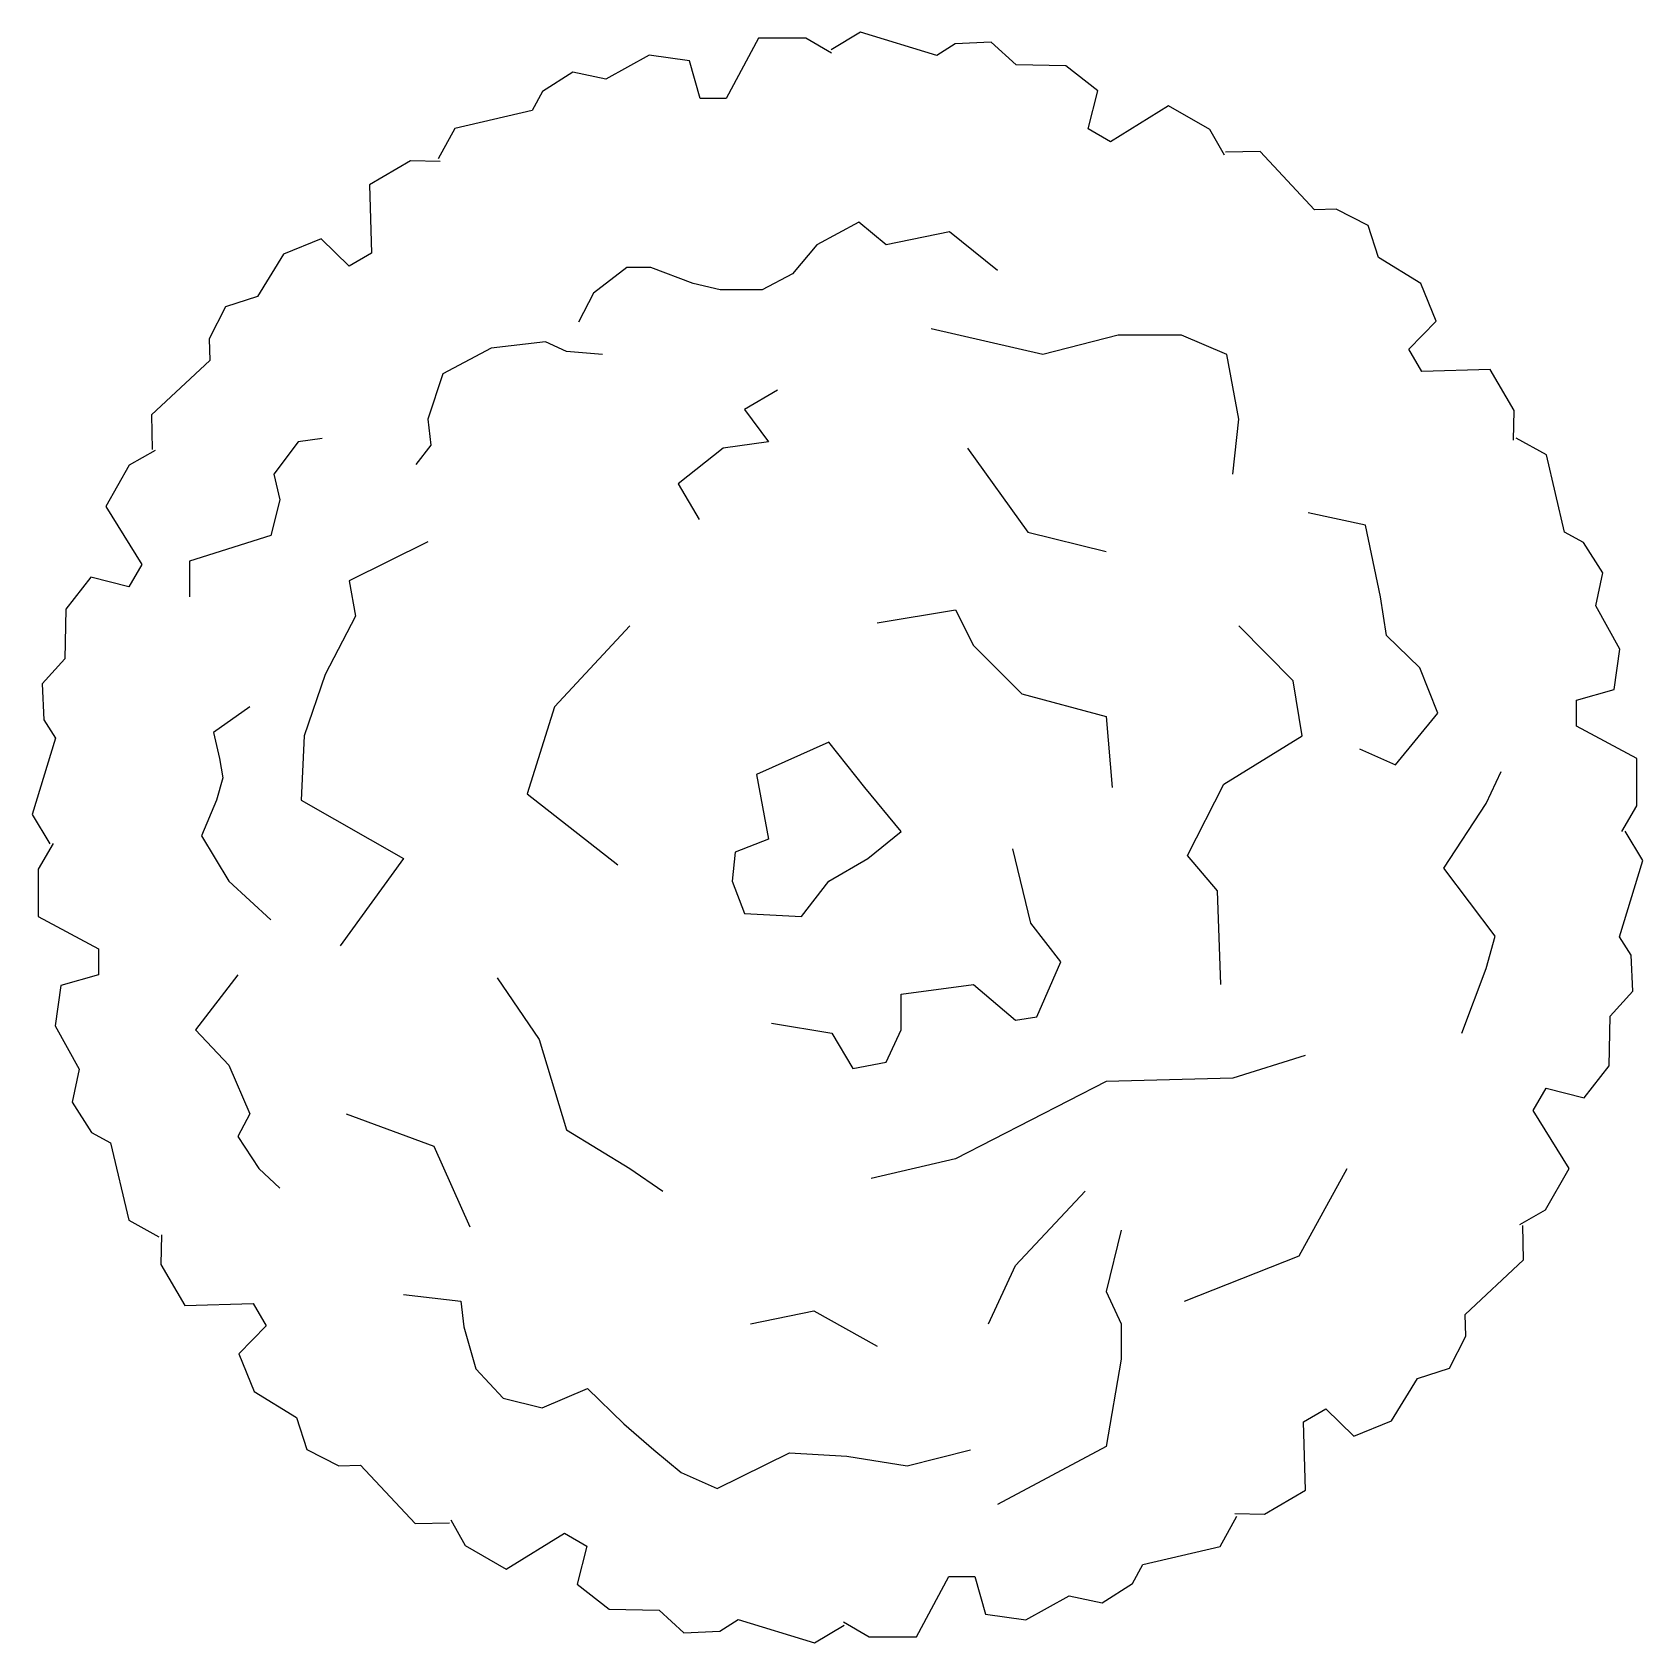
# Model space of a CAD drawing. Extents: x 375.08 to 376.3, y 86.96 to 88.19.
import ezdxf

# ---------------------------------------------------------------- set-up
doc = ezdxf.new("R2010")
doc.units = 0
doc.header["$LTSCALE"] = 0.5
doc.layers.get('0').update_dxf_attribs({"linetype": 'CONTINUOUS'})

msp = doc.modelspace()

# ---------------------------------------------------------------- linework, layer by layer
for p, q in [((375.7067, 88.1928), (375.6843, 88.1793)), ((375.7649, 88.1751), (375.7067, 88.1928)), ((375.6289, 88.1882), (375.6043, 88.1422)), ((375.6652, 88.1883), (375.6289, 88.1882)), ((375.6846, 88.1767), (375.6652, 88.1883)), ((375.7789, 88.1839), (375.7649, 88.1751)), ((375.8064, 88.1851), (375.7789, 88.1839)), ((375.8254, 88.1679), (375.8064, 88.1851)), ((375.5457, 88.1753), (375.5125, 88.157)), ((375.5764, 88.1709), (375.5457, 88.1753)), ((375.5845, 88.1422), (375.5764, 88.1709)), ((375.8633, 88.1671), (375.8254, 88.1679)), ((375.8877, 88.148), (375.8633, 88.1671)), ((375.4874, 88.1624), (375.4642, 88.1476)), ((375.5125, 88.157), (375.4874, 88.1624)), ((375.4642, 88.1476), (375.4564, 88.133)), ((375.6043, 88.1422), (375.5845, 88.1422)), ((375.8804, 88.1191), (375.8877, 88.148)), ((375.4564, 88.133), (375.3973, 88.1192)), ((375.9418, 88.1367), (375.8975, 88.1092)), ((375.9733, 88.1186), (375.9418, 88.1367)), ((375.3973, 88.1192), (375.3846, 88.0963)), ((375.8975, 88.1092), (375.8804, 88.1191)), ((375.9843, 88.0989), (375.9733, 88.1186)), ((375.3635, 88.0946), (375.3322, 88.0764)), ((375.3861, 88.0942), (375.3635, 88.0946)), ((376.0115, 88.1017), (375.9853, 88.1013)), ((376.053, 88.0574), (376.0115, 88.1017)), ((375.3322, 88.0764), (375.3338, 88.0242)), ((376.0696, 88.0579), (376.053, 88.0574)), ((376.0939, 88.0453), (376.0696, 88.0579)), ((375.7056, 88.0479), (375.6734, 88.0307)), ((375.7056, 88.0479), (375.7056, 88.0479)), ((375.7263, 88.0307), (375.7056, 88.0479)), ((376.1018, 88.0209), (376.0939, 88.0453)), ((375.2953, 88.0351), (375.2666, 88.0235)), ((375.3167, 88.0144), (375.2953, 88.0351)), ((375.6734, 88.0307), (375.655, 88.0085)), ((375.7746, 88.0406), (375.7263, 88.0307)), ((375.8114, 88.011), (375.7746, 88.0406)), ((375.2666, 88.0235), (375.2469, 87.9911)), ((375.3338, 88.0242), (375.3167, 88.0144)), ((376.1342, 88.0012), (376.1018, 88.0209)), ((375.5285, 88.0134), (375.5032, 87.9937)), ((375.5469, 88.0134), (375.5285, 88.0134)), ((375.5791, 88.0011), (375.5469, 88.0134)), ((375.655, 88.0085), (375.6319, 87.9962)), ((375.5032, 87.9937), (375.4917, 87.9716)), ((375.5997, 87.9962), (375.5791, 88.0011)), ((375.6319, 87.9962), (375.5997, 87.9962)), ((376.1458, 87.9724), (376.1342, 88.0012)), ((375.2225, 87.9832), (375.2099, 87.9589)), ((375.2469, 87.9911), (375.2225, 87.9832)), ((376.1251, 87.9511), (376.1458, 87.9724)), ((375.2099, 87.9589), (375.2104, 87.9423)), ((375.4664, 87.9567), (375.425, 87.9518)), ((375.4825, 87.9493), (375.4664, 87.9567)), ((375.8459, 87.9469), (375.7607, 87.9666)), ((375.9033, 87.9617), (375.8459, 87.9469)), ((375.9516, 87.9617), (375.9033, 87.9617)), ((375.9861, 87.9469), (375.9516, 87.9617)), ((375.425, 87.9518), (375.3882, 87.9321)), ((375.5101, 87.9469), (375.4825, 87.9493)), ((375.9953, 87.8976), (375.9861, 87.9469)), ((376.1349, 87.934), (376.1251, 87.9511)), ((375.2104, 87.9423), (375.1661, 87.9008)), ((375.3882, 87.9321), (375.3767, 87.8976)), ((376.1871, 87.9356), (376.1349, 87.934)), ((376.2053, 87.9043), (376.1871, 87.9356)), ((375.6435, 87.9198), (375.6182, 87.905)), ((375.1661, 87.9008), (375.1665, 87.8746)), ((375.3767, 87.8976), (375.379, 87.8779)), ((375.6182, 87.905), (375.6366, 87.8803)), ((375.9908, 87.8557), (375.9953, 87.8976)), ((376.2049, 87.8816), (376.2053, 87.9043)), ((375.2962, 87.8828), (375.2778, 87.8803)), ((376.2299, 87.8705), (376.207, 87.8832)), ((375.1689, 87.8736), (375.1491, 87.8626)), ((375.2778, 87.8803), (375.2594, 87.8557)), ((375.379, 87.8779), (375.3675, 87.8631)), ((375.6021, 87.8754), (375.5676, 87.8483)), ((375.6366, 87.8803), (375.6021, 87.8754)), ((375.7883, 87.8754), (375.8344, 87.8114)), ((376.2437, 87.8114), (376.2299, 87.8705)), ((375.1491, 87.8626), (375.1311, 87.8311)), ((375.2594, 87.8557), (375.264, 87.836)), ((375.5676, 87.8483), (375.5837, 87.8212)), ((375.264, 87.836), (375.2571, 87.8089)), ((375.1311, 87.8311), (375.1586, 87.7868)), ((376.092, 87.8168), (376.0482, 87.8262)), ((375.2571, 87.8089), (375.195, 87.7892)), ((375.8344, 87.8114), (375.8942, 87.7966)), ((376.1034, 87.7621), (376.092, 87.8168)), ((376.2583, 87.8035), (376.2437, 87.8114)), ((375.3767, 87.804), (375.3169, 87.7744)), ((376.2731, 87.7804), (376.2583, 87.8035)), ((375.1586, 87.7868), (375.1487, 87.7697)), ((375.195, 87.7892), (375.195, 87.7621)), ((375.1198, 87.777), (375.1007, 87.7526)), ((375.1487, 87.7697), (375.1198, 87.777)), ((375.3169, 87.7744), (375.3215, 87.7473)), ((376.2677, 87.7553), (376.2731, 87.7804)), ((376.108, 87.7325), (376.1034, 87.7621)), ((375.1007, 87.7526), (375.0999, 87.7147)), ((375.3215, 87.7473), (375.2985, 87.7029)), ((375.7194, 87.7424), (375.7792, 87.7523)), ((375.7792, 87.7523), (375.7929, 87.7251)), ((376.286, 87.7221), (376.2677, 87.7553)), ((375.5308, 87.7399), (375.4733, 87.6783)), ((376.0367, 87.698), (375.9953, 87.7399)), ((375.7929, 87.7251), (375.8298, 87.6882)), ((376.1333, 87.7079), (376.108, 87.7325)), ((376.2816, 87.6914), (376.286, 87.7221)), ((375.0999, 87.7147), (375.0827, 87.6957)), ((375.2985, 87.7029), (375.2824, 87.6561)), ((376.0436, 87.6561), (376.0367, 87.698)), ((376.1471, 87.6734), (376.1333, 87.7079)), ((375.0827, 87.6957), (375.0839, 87.6682)), ((375.8298, 87.6882), (375.8942, 87.6709)), ((376.2529, 87.6833), (376.2816, 87.6914)), ((375.241, 87.6783), (375.2134, 87.6586)), ((375.4733, 87.6783), (375.4526, 87.6118)), ((376.1149, 87.6339), (376.1471, 87.6734)), ((376.2529, 87.6635), (376.2529, 87.6833)), ((375.0839, 87.6682), (375.0927, 87.6542)), ((375.8942, 87.6709), (375.8988, 87.6167)), ((376.2989, 87.6389), (376.2529, 87.6635)), ((375.0927, 87.6542), (375.075, 87.596)), ((375.2134, 87.6586), (375.218, 87.6389)), ((375.2824, 87.6561), (375.2801, 87.6069)), ((375.6826, 87.6512), (375.6274, 87.6266)), ((375.7102, 87.6167), (375.6826, 87.6512)), ((375.9838, 87.6192), (376.0436, 87.6561)), ((375.218, 87.6389), (375.2203, 87.6241)), ((376.0873, 87.6463), (376.1149, 87.6339)), ((376.299, 87.6026), (376.2989, 87.6389)), ((375.2203, 87.6241), (375.2157, 87.6069)), ((375.6274, 87.6266), (375.6366, 87.5773)), ((376.1839, 87.6044), (376.1954, 87.629)), ((375.4526, 87.6118), (375.5216, 87.5576)), ((375.7378, 87.5832), (375.7102, 87.6167)), ((375.9562, 87.5649), (375.9838, 87.6192)), ((375.2157, 87.6069), (375.2042, 87.5798)), ((375.2801, 87.6069), (375.3583, 87.5625)), ((376.1517, 87.5551), (376.1839, 87.6044)), ((376.2874, 87.5832), (376.299, 87.6026)), ((375.075, 87.596), (375.0885, 87.5736)), ((375.2042, 87.5798), (375.2249, 87.5453)), ((375.6366, 87.5773), (375.6113, 87.5674)), ((375.7124, 87.5625), (375.7378, 87.5832)), ((376.3035, 87.5611), (376.29, 87.5835)), ((375.0911, 87.5739), (375.0795, 87.5545)), ((375.3583, 87.5625), (375.31, 87.496)), ((375.6113, 87.5674), (375.609, 87.5453)), ((375.6826, 87.5453), (375.7124, 87.5625)), ((375.8366, 87.5132), (375.8229, 87.5699)), ((375.9792, 87.5379), (375.9562, 87.5649)), ((375.0795, 87.5545), (375.0796, 87.5182)), ((376.1908, 87.5034), (376.1517, 87.5551)), ((376.2858, 87.5029), (376.3035, 87.5611)), ((375.2249, 87.5453), (375.2571, 87.5157)), ((375.609, 87.5453), (375.6182, 87.5206)), ((375.6619, 87.5182), (375.6826, 87.5453)), ((375.9815, 87.4664), (375.9792, 87.5379)), ((375.0796, 87.5182), (375.1256, 87.4936)), ((375.6182, 87.5206), (375.6619, 87.5182)), ((375.8596, 87.4837), (375.8366, 87.5132)), ((376.1839, 87.4787), (376.1908, 87.5034)), ((376.2946, 87.4889), (376.2858, 87.5029)), ((375.1256, 87.4936), (375.1256, 87.4738)), ((376.2958, 87.4614), (376.2946, 87.4889)), ((375.8412, 87.4418), (375.8596, 87.4837)), ((376.1655, 87.4294), (376.1839, 87.4787)), ((375.0969, 87.4657), (375.0925, 87.435)), ((375.1256, 87.4738), (375.0969, 87.4657)), ((375.2318, 87.4738), (375.1996, 87.4319)), ((375.4296, 87.4714), (375.4618, 87.4245)), ((375.7378, 87.459), (375.7929, 87.4664)), ((375.7929, 87.4664), (375.8251, 87.4393)), ((375.7378, 87.4319), (375.7378, 87.459)), ((376.2786, 87.4424), (376.2958, 87.4614)), ((375.8251, 87.4393), (375.8412, 87.4418)), ((376.2778, 87.4045), (376.2786, 87.4424)), ((375.0925, 87.435), (375.1108, 87.4018)), ((375.1996, 87.4319), (375.2249, 87.4048)), ((375.6389, 87.4369), (375.6849, 87.4294)), ((375.6849, 87.4294), (375.701, 87.4024)), ((375.7263, 87.4073), (375.7378, 87.4319)), ((375.4618, 87.4245), (375.4825, 87.3555)), ((375.2249, 87.4048), (375.241, 87.3679)), ((375.2249, 87.4048), (375.2249, 87.4048)), ((375.701, 87.4024), (375.7263, 87.4073)), ((376.0459, 87.4122), (375.9908, 87.3949)), ((376.2587, 87.3801), (376.2778, 87.4045)), ((375.1108, 87.4018), (375.1054, 87.3767)), ((375.8942, 87.3925), (375.7792, 87.3334)), ((375.9908, 87.3949), (375.8942, 87.3925)), ((376.2199, 87.3703), (376.2298, 87.3874)), ((376.2298, 87.3874), (376.2587, 87.3801)), ((375.1054, 87.3767), (375.1202, 87.3536)), ((375.241, 87.3679), (375.2318, 87.3506)), ((375.3146, 87.3679), (375.3813, 87.3432)), ((376.2474, 87.326), (376.2199, 87.3703)), ((375.1202, 87.3536), (375.1348, 87.3457)), ((375.4825, 87.3555), (375.5308, 87.326)), ((375.1348, 87.3457), (375.1486, 87.2866)), ((375.2318, 87.3506), (375.2479, 87.326)), ((375.3813, 87.3432), (375.4089, 87.2816)), ((375.7792, 87.3334), (375.7148, 87.3185)), ((375.2479, 87.326), (375.264, 87.3112)), ((375.5308, 87.326), (375.5561, 87.3087)), ((376.0413, 87.2594), (376.0781, 87.326)), ((376.2293, 87.2945), (376.2474, 87.326)), ((375.8251, 87.252), (375.8781, 87.3087)), ((376.2096, 87.2835), (376.2293, 87.2945)), ((375.1486, 87.2866), (375.1715, 87.2739)), ((376.2124, 87.2563), (376.212, 87.2825)), ((375.1736, 87.2755), (375.1732, 87.2528)), ((375.9056, 87.2791), (375.8942, 87.2323)), ((375.9539, 87.225), (376.0413, 87.2594)), ((376.1681, 87.2148), (376.2124, 87.2563)), ((375.1732, 87.2528), (375.1914, 87.2215)), ((375.8044, 87.2077), (375.8251, 87.252)), ((375.8942, 87.2323), (375.9056, 87.2077)), ((375.1914, 87.2215), (375.2436, 87.2231)), ((375.2436, 87.2231), (375.2534, 87.206)), ((375.3583, 87.2299), (375.402, 87.225)), ((375.402, 87.225), (375.4043, 87.2052)), ((375.6228, 87.2077), (375.6711, 87.2175)), ((375.6711, 87.2175), (375.7194, 87.1905)), ((375.9056, 87.2077), (375.9056, 87.1806)), ((376.1686, 87.1982), (376.1681, 87.2148)), ((375.2534, 87.206), (375.2326, 87.1847)), ((375.4043, 87.2052), (375.4135, 87.1732)), ((376.156, 87.1739), (376.1686, 87.1982)), ((375.2326, 87.1847), (375.2442, 87.1559)), ((375.4135, 87.1732), (375.4342, 87.151)), ((375.9056, 87.1806), (375.8942, 87.1141)), ((376.1316, 87.1659), (376.156, 87.1739)), ((375.4641, 87.1436), (375.4986, 87.1584)), ((375.4986, 87.1584), (375.5262, 87.1313)), ((376.1119, 87.1335), (376.1316, 87.1659)), ((375.2442, 87.1559), (375.2766, 87.1362)), ((375.4342, 87.151), (375.4641, 87.1436)), ((375.2766, 87.1362), (375.2846, 87.1118)), ((376.0447, 87.1329), (376.0618, 87.1427)), ((376.0463, 87.0807), (376.0447, 87.1329)), ((376.0618, 87.1427), (376.0831, 87.122)), ((376.0831, 87.122), (376.1119, 87.1335)), ((375.5262, 87.1313), (375.5492, 87.1116)), ((375.2846, 87.1118), (375.3089, 87.0992)), ((375.5492, 87.1116), (375.5699, 87.0943)), ((375.5975, 87.082), (375.6527, 87.1091)), ((375.6527, 87.1091), (375.6963, 87.1066)), ((375.7424, 87.0992), (375.7907, 87.1116)), ((375.8942, 87.1141), (375.8114, 87.0697)), ((375.3089, 87.0992), (375.3255, 87.0997)), ((375.3255, 87.0997), (375.367, 87.0554)), ((375.6963, 87.1066), (375.7424, 87.0992)), ((375.5699, 87.0943), (375.5975, 87.082)), ((376.015, 87.0625), (376.0463, 87.0807)), ((375.9812, 87.0379), (375.9939, 87.0608)), ((375.9923, 87.0629), (376.015, 87.0625)), ((375.367, 87.0554), (375.3932, 87.0558)), ((375.3942, 87.0582), (375.4052, 87.0385)), ((375.4366, 87.0204), (375.481, 87.0479)), ((375.481, 87.0479), (375.4981, 87.038)), ((375.4052, 87.0385), (375.4366, 87.0204)), ((375.4981, 87.038), (375.4908, 87.0091)), ((375.922, 87.0241), (375.9812, 87.0379)), ((375.9142, 87.0095), (375.922, 87.0241)), ((375.7496, 86.9689), (375.7742, 87.0149)), ((375.7742, 87.0149), (375.7939, 87.0149)), ((375.7939, 87.0149), (375.8021, 86.9862)), ((375.4908, 87.0091), (375.5152, 86.99)), ((375.8328, 86.9818), (375.866, 87.0001)), ((375.866, 87.0001), (375.8911, 86.9947)), ((375.8911, 86.9947), (375.9142, 87.0095)), ((375.5152, 86.99), (375.5531, 86.9892)), ((375.5531, 86.9892), (375.5721, 86.972)), ((375.8021, 86.9862), (375.8328, 86.9818)), ((375.5721, 86.972), (375.5996, 86.9732)), ((375.5996, 86.9732), (375.6136, 86.982)), ((375.6136, 86.982), (375.6717, 86.9643)), ((375.6717, 86.9643), (375.6942, 86.9778)), ((375.6939, 86.9804), (375.7133, 86.9688)), ((375.7133, 86.9688), (375.7496, 86.9689))]:
    msp.add_line(p, q)

doc.saveas('drawing.dxf')
